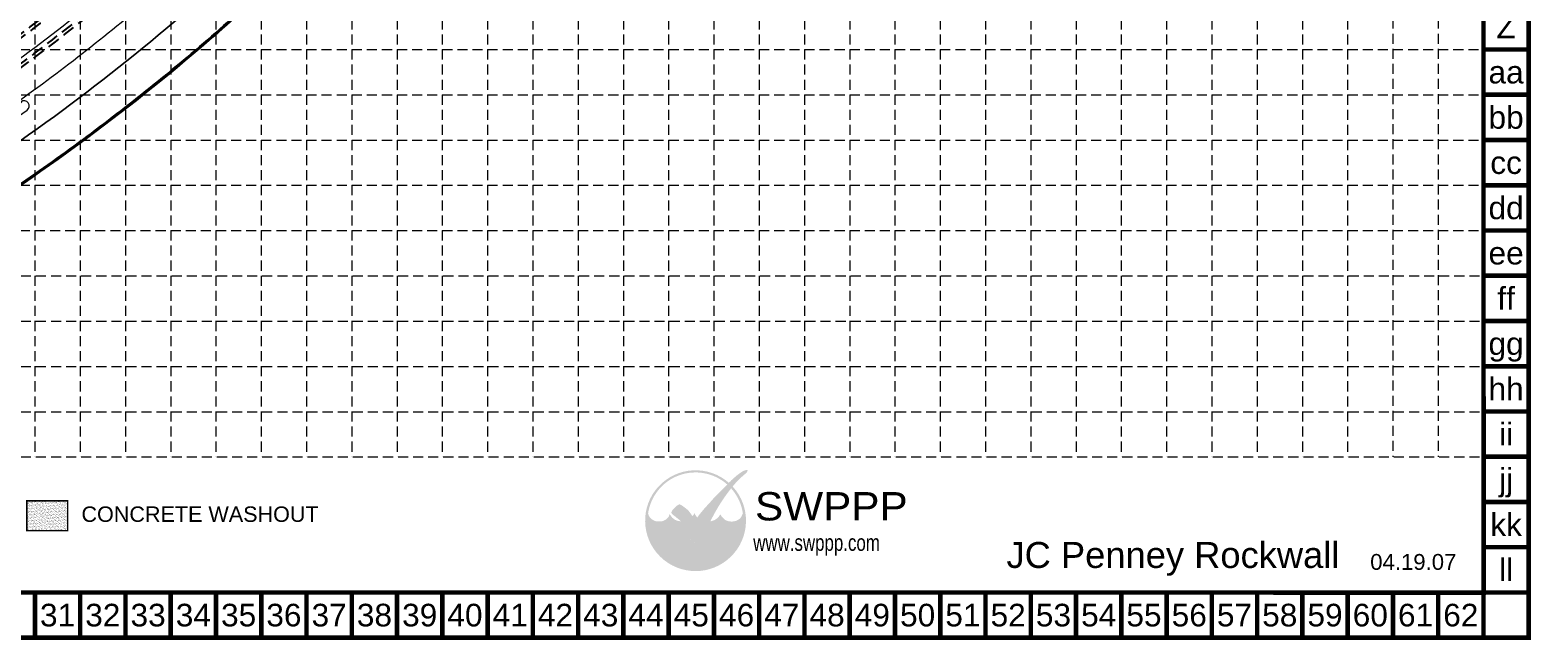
# Model space of a CAD drawing. Header units: feet. Extents: x 2597001 to 2598732, y 7017887 to 7019952.
# Drawn here: x 2597836 to 2598732, y 7017887 to 7018251 of the extents above; entities that cross this region are included whole.
import ezdxf
from ezdxf.enums import TextEntityAlignment as Align

# ---------------------------------------------------------------- set-up
doc = ezdxf.new("R2010")
doc.units = ezdxf.units.FT
doc.header["$LTSCALE"] = 30
doc.header["$MEASUREMENT"] = 0
doc.linetypes.add('18358A-BASE-GRAD$0$HIDDEN', pattern=[0.375, 0.25, -0.125])
doc.linetypes.add('HIDDEN', pattern=[0.375, 0.25, -0.125])
doc.layers.get('0').update_dxf_attribs({"linetype": 'CONTINUOUS'})
doc.layers.add('18358A-BASE-SITE$0$D-CONCRETE', color=2, linetype='CONTINUOUS', lineweight=9)
doc.layers.add('18358A-BASE-SITE$0$D-HATCH-BNDRY', color=7, linetype='CONTINUOUS', lineweight=5)
for name, color, linetype in [('18358D-SURVEY$0$S-CURB', 6, 'CONTINUOUS'), ('BASE', 7, 'CONTINUOUS'), ('GRID', 254, 'HIDDEN'), ('LEGEND', 7, 'CONTINUOUS'), ('LOGO', 7, 'CONTINUOUS'), ('STORM', 5, 'CONTINUOUS')]:
    doc.layers.add(name, color=color, linetype=linetype)
doc.styles.add("L200'", font='ARIAL.TTF', dxfattribs={"height": 0.001969})
doc.styles.add('LOGO1', font='ROCKEB.TTF', dxfattribs={"height": 25})
doc.styles.get("Standard").update_dxf_attribs({"font": 'ARIAL.TTF'})

# ---------------------------------------------------------------- blocks, each defined once
blk = doc.blocks.new('new logo')
at = {"layer": 'LOGO'}
h = blk.add_hatch(color=170, dxfattribs=at)
h.paths.add_polyline_path([(67.4, 44.1), (66.8, 44.7), (66.3, 45.2), (66, 45.8), (65.5, 46.4), (65.1, 47.2), (64.7, 47.9), (64.4, 48.5), (64.2, 49), (63.9, 49.6), (63.7, 50.1), (63.3, 51), (62.9, 52), (62.6, 52.8), (62.4, 53.3), (62.2, 53.7), (62.1, 54.2), (61.9, 54.7), (61.7, 55.2), (61.5, 55.7), (61.3, 56.3), (61, 56.8), (60.8, 57.4), (60.5, 57.9), (60.2, 58.5), (60, 59.1), (59.7, 59.6), (59.3, 60.2), (59, 60.8), (58.7, 61.3), (58.3, 61.9), (58, 62.4), (57.6, 62.9), (57.3, 63.4), (56.9, 63.9), (56.6, 64.3), (56.3, 64.7), (55.9, 65.1), (55.6, 65.5), (55.2, 65.9), (54.9, 66.2), (54, 66.2), (52.9, 66.3), (52, 66.5), (51.5, 66.6), (50.9, 66.8), (50.3, 67), (49.4, 67.4), (48.3, 67.9), (47.3, 68.6), (46.5, 69.3), (45.7, 70), (45, 70.8), (44.4, 71.5), (44, 72.2), (43.6, 72.7), (43.4, 72.9), (43.2, 73.2), (43.1, 73.4), (43, 73.5), (42.8, 73.7), (42.7, 73.7), (42.7, 73.8), (42.6, 73.8), (42.5, 73.7), (42.5, 73.6), (42.4, 73.5), (42.4, 73.4), (42.3, 73.2), (42.2, 72.8), (42, 72.1), (41.7, 71.5), (41.4, 70.9), (41, 70.3), (40.5, 69.8), (40, 69.2), (39.4, 68.7), (38.8, 68.2), (38.1, 67.7), (37.3, 67.3), (36.5, 66.9), (35.7, 66.6), (34.9, 66.3), (34, 66.1), (33, 66), (31.9, 65.9), (30.8, 65.9), (29.6, 65.9), (28.6, 66), (27.6, 66.1), (26.7, 66.4), (25.8, 66.7), (25, 67.1), (24.1, 67.6), (23.2, 68.2), (22.4, 68.9), (21.8, 69.5), (21.4, 69.9), (21, 70.4), (20.6, 70.9), (20.2, 71.5), (19.9, 72.1), (19.5, 72.9), (19.2, 73.8), (18.9, 74.8, -0.595729), (106.3, 106.8), (107, 107.5), (107.5, 108), (108.1, 108.6, 37.93689), (112.3, 104.5), (112.1, 104.2), (111.6, 103.7), (111.1, 103.1), (110.6, 102.5, -0.146449), (123.6, 75), (123.3, 74.5), (123.1, 74), (122.9, 73.5), (122.8, 73.1), (122.5, 72.4), (122.2, 71.7), (121.9, 71.1), (121.5, 70.5), (121.1, 70), (120.7, 69.5), (120.2, 69), (119.6, 68.6), (119, 68.1), (118.4, 67.7), (117.8, 67.4), (117.1, 67), (116.5, 66.7), (115.8, 66.5), (115, 66.3), (114.3, 66.1), (113.5, 66), (112.7, 65.9), (111.9, 65.8), (111.1, 65.8), (110.3, 65.8), (109.4, 65.9), (108.6, 66), (107.7, 66.2), (106.8, 66.4), (105.9, 66.7), (105.1, 67.1), (104.3, 67.5), (103.5, 68), (102.8, 68.6), (102.1, 69.3), (101.4, 70), (100.8, 70.7), (100.2, 71.4), (99.8, 72), (99.5, 72.5), (99.4, 72.8), (99.3, 73), (99.1, 73.2), (99, 73.4), (98.9, 73.5), (98.8, 73.6), (98.7, 73.6), (98.6, 73.6), (98.5, 73.5), (98.4, 73.4), (98.4, 73.3), (98.3, 73.2), (98.2, 73), (98.1, 72.8), (97.8, 72.4), (97.4, 71.8), (96.9, 71.1), (96.4, 70.5), (95.9, 70.1), (95.4, 69.6), (94.8, 69.1), (94.2, 68.6), (93.5, 68.2), (92.8, 67.7), (91.9, 67.3), (91, 66.9), (90.1, 66.6), (89.4, 66.4), (88.6, 66.2), (87.8, 66.1), (87.6, 65.6), (87.4, 65.1), (87.1, 64.4), (86.9, 63.8), (86.6, 63), (86.3, 62.2), (85.9, 61.3), (85.6, 60.4), (85.3, 59.5), (84.9, 58.6), (84.6, 57.7), (84.2, 56.7), (83.9, 55.8), (83.5, 54.9), (83.2, 54), (82.9, 53.2), (82.6, 52.4), (82.3, 51.6), (82.1, 51), (81.9, 50.3), (81.6, 49.8), (81.3, 48.9), (80.9, 48.1), (80.5, 47.3), (80.1, 46.6), (79.6, 45.9), (79.1, 45.4), (78.6, 44.8), (78.1, 44.3), (77.6, 43.9), (77, 43.5), (76.5, 43.1), (75.9, 42.8), (75.3, 42.6), (74.6, 42.3), (73.7, 42.1), (73, 41.9), (72.2, 41.9), (71.6, 42), (70.9, 42.2), (70.1, 42.5), (69.4, 42.8), (68.7, 43.1), (68, 43.5)])
h.paths.add_polyline_path([(71.8, 72), (70.7, 73.9), (70.1, 75.2), (69.7, 74.3), (68.7, 72.6), (67.9, 71.7), (67.9, 71.5), (68.1, 71.2), (68.3, 71), (68.4, 70.8), (68.5, 70.6), (68.7, 70.4), (68.8, 70.2), (68.9, 70.1), (69, 70), (69.1, 69.8), (69.3, 69.7), (69.4, 69.7), (69.5, 69.6), (69.6, 69.5), (69.7, 69.5), (69.8, 69.4), (69.9, 69.4), (70.1, 69.3), (70.2, 69.3), (70.3, 69.2), (70.4, 69.2), (70.5, 69.2), (70.6, 69.2), (70.8, 69.2), (70.9, 69.2), (71, 69.2), (71.1, 69.2), (71.2, 69.2), (71.3, 69.2), (71.4, 69.2), (71.5, 69.2), (71.6, 69.2), (71.7, 69.3), (71.8, 69.3), (71.9, 69.3), (72, 69.4), (72.1, 69.5), (72.2, 69.5), (72.3, 69.6), (72.5, 69.6), (72.6, 69.7), (72.7, 69.8), (72.8, 69.9), (72.9, 70), (73, 70.1), (73.1, 70.2), (73.2, 70.3), (73.3, 70.4), (72.5, 71.1)], flags=17)
blk.add_hatch(color=240, dxfattribs=at).paths.add_polyline_path([(117.7, 117.3), (118.9, 118.2), (119.8, 118.9), (120.6, 119.5), (121.3, 119.9), (121.9, 120.3), (122.4, 120.6), (122.8, 120.9), (123.1, 121.1), (123.4, 121.3), (123.7, 121.4), (124, 121.6), (124.2, 121.7), (124.4, 121.8), (124.6, 121.9), (124.8, 121.9), (125, 122), (125.2, 122.1), (125.4, 122.2), (125.6, 122.2), (125.8, 122.3), (125.9, 122.4), (126.1, 122.4), (126.3, 122.5), (126.4, 122.5), (126.6, 122.6), (126.7, 122.6), (126.8, 122.7), (126.9, 122.7), (127.1, 122.7), (127.2, 122.8), (127.3, 122.8), (127.4, 122.8), (127.5, 122.8), (127.6, 122.8), (127.7, 122.8), (127.8, 122.8), (127.9, 122.8), (128, 122.8), (128.1, 122.8), (128.1, 122.8), (128.2, 122.8), (128.3, 122.8), (128.4, 122.8), (128.4, 122.7), (128.5, 122.7), (128.5, 122.7), (128.6, 122.7), (128.6, 122.6), (128.7, 122.6), (128.7, 122.6), (128.7, 122.5), (128.7, 122.5), (128.8, 122.4), (128.8, 122.4), (128.8, 122.3), (128.8, 122.3), (128.8, 122.2), (128.8, 122.1), (128.8, 122.1), (128.8, 122), (128.8, 121.9), (128.8, 121.8), (128.8, 121.8), (128.8, 121.7), (128.8, 121.6), (128.7, 121.5), (128.7, 121.4), (128.7, 121.3), (128.6, 121.3), (128.6, 121.2), (128.5, 121.1), (128.4, 121), (128.4, 120.8), (128.3, 120.7), (128.2, 120.6), (128.1, 120.4), (128, 120.3), (127.8, 120.1), (127.7, 120), (127.6, 119.8), (127.4, 119.6), (127.3, 119.4), (127.1, 119.2), (126.8, 119), (126.6, 118.8), (126.3, 118.5), (125.9, 118.2), (125.5, 117.9), (125.1, 117.5), (124.6, 117), (124, 116.6), (123.5, 116.1), (122.9, 115.6), (122.3, 115.1), (121.7, 114.5), (121.1, 114), (120.6, 113.5), (120, 113), (119.5, 112.5), (119, 112), (118.5, 111.5), (118, 111), (117.5, 110.5), (117, 109.9), (116.5, 109.4), (116, 108.8), (115.5, 108.3), (115, 107.7), (114.5, 107.1), (114, 106.6), (113.5, 106), (113, 105.4), (112.5, 104.8), (112.1, 104.2), (111.6, 103.7), (111.1, 103.1), (110.6, 102.4), (110.1, 101.8), (109.6, 101.1), (109, 100.4), (108.5, 99.7), (107.9, 98.9), (107.3, 98.1), (106.7, 97.3), (106, 96.4), (105.4, 95.6), (104.8, 94.7), (104.2, 93.9), (103.6, 93.1), (103.1, 92.3), (102.5, 91.5), (102, 90.6), (101.4, 89.8), (100.9, 89), (100.3, 88.2), (99.8, 87.3), (99.2, 86.5), (98.6, 85.6), (98.1, 84.7), (97.5, 83.8), (96.9, 82.9), (96.4, 82), (95.9, 81.1), (95.4, 80.3), (94.9, 79.5), (94.5, 78.7), (94, 78), (93.6, 77.2), (93.2, 76.5), (92.8, 75.8), (92.4, 75), (92, 74.3), (91.6, 73.5), (91.2, 72.8), (90.8, 72), (90.4, 71.3), (90, 70.6), (89.6, 69.9), (89.3, 69.3), (89, 68.7), (88.8, 68.2), (88.5, 67.7), (88.3, 67.3), (88.1, 66.9), (88, 66.5), (87.8, 66.1), (87.6, 65.6), (87.4, 65.1), (87.1, 64.4), (86.9, 63.8), (86.6, 63), (86.3, 62.2), (85.9, 61.3), (85.6, 60.4), (85.3, 59.5), (84.9, 58.6), (84.6, 57.7), (84.2, 56.7), (83.9, 55.8), (83.5, 54.9), (83.2, 54), (82.9, 53.2), (82.6, 52.4), (82.3, 51.6), (82.1, 51), (81.9, 50.3), (81.6, 49.8), (81.4, 49.2), (81.2, 48.7), (81, 48.3), (80.8, 47.9), (80.6, 47.5), (80.4, 47.1), (80.2, 46.7), (80, 46.4), (79.7, 46.1), (79.5, 45.8), (79.2, 45.5), (79, 45.2), (78.7, 44.9), (78.5, 44.7), (78.2, 44.4), (78, 44.2), (77.7, 44), (77.4, 43.8), (77.2, 43.6), (76.9, 43.4), (76.6, 43.2), (76.3, 43), (76, 42.9), (75.7, 42.7), (75.5, 42.6), (75.2, 42.5), (74.9, 42.4), (74.6, 42.3), (74.3, 42.2), (74, 42.1), (73.8, 42.1), (73.5, 42), (73.2, 42), (73, 41.9), (72.7, 41.9), (72.5, 41.9), (72.2, 41.9), (72, 42), (71.8, 42), (71.5, 42.1), (71.3, 42.1), (71.1, 42.2), (70.8, 42.2), (70.6, 42.3), (70.4, 42.4), (70.1, 42.5), (69.9, 42.6), (69.6, 42.7), (69.4, 42.8), (69.2, 42.9), (68.9, 43), (68.7, 43.1), (68.5, 43.2), (68.2, 43.4), (68, 43.6), (67.8, 43.7), (67.6, 43.9), (67.4, 44.1), (67.2, 44.3), (67, 44.5), (66.8, 44.7), (66.6, 44.9), (66.5, 45.1), (66.3, 45.4), (66.1, 45.6), (65.9, 45.9), (65.7, 46.2), (65.4, 46.6), (65.2, 47), (65, 47.4), (64.7, 47.9), (64.4, 48.5), (64.2, 49), (63.9, 49.6), (63.7, 50.1), (63.4, 50.7), (63.2, 51.3), (63, 51.8), (62.8, 52.3), (62.6, 52.8), (62.4, 53.3), (62.2, 53.7), (62.1, 54.2), (61.9, 54.7), (61.7, 55.2), (61.5, 55.7), (61.3, 56.3), (61, 56.8), (60.8, 57.4), (60.5, 57.9), (60.2, 58.5), (60, 59.1), (59.7, 59.6), (59.3, 60.2), (59, 60.8), (58.7, 61.3), (58.3, 61.9), (58, 62.4), (57.6, 62.9), (57.3, 63.4), (56.9, 63.9), (56.6, 64.3), (56.3, 64.7), (55.9, 65.1), (55.6, 65.5), (55.2, 65.9), (54.9, 66.3), (54.5, 66.6), (54.1, 67), (53.7, 67.4), (53.3, 67.8), (52.8, 68.1), (52.4, 68.5), (51.9, 68.9), (51.4, 69.3), (50.9, 69.7), (50.5, 70), (50, 70.4), (49.5, 70.8), (49.1, 71.1), (48.7, 71.5), (48.2, 71.8), (47.8, 72.1), (47.5, 72.4), (47.1, 72.7), (46.8, 72.9), (46.6, 73.1), (46.3, 73.3), (46.1, 73.5), (45.9, 73.6), (45.7, 73.8), (45.6, 73.9), (45.5, 74), (45.3, 74.2), (45.2, 74.3), (45.1, 74.4), (45, 74.6), (45, 74.7), (44.9, 74.8), (44.8, 75), (44.8, 75.1), (44.8, 75.2), (44.7, 75.4), (44.7, 75.5), (44.7, 75.7), (44.7, 75.8), (44.7, 76), (44.7, 76.1), (44.7, 76.3), (44.8, 76.4), (44.8, 76.6), (44.9, 76.7), (44.9, 76.9), (45, 77.1), (45.1, 77.2), (45.2, 77.4), (45.3, 77.6), (45.4, 77.8), (45.6, 78), (45.7, 78.2), (45.9, 78.5), (46.1, 78.7), (46.3, 79), (46.6, 79.3), (46.8, 79.5), (47.1, 79.8), (47.3, 80.1), (47.6, 80.4), (47.9, 80.7), (48.2, 81), (48.5, 81.3), (48.8, 81.6), (49.2, 81.9), (49.5, 82.2), (49.8, 82.5), (50.1, 82.7), (50.4, 83), (50.7, 83.2), (51, 83.4), (51.2, 83.6), (51.5, 83.8), (51.7, 83.9), (51.9, 84.1), (52.1, 84.2), (52.2, 84.3), (52.4, 84.4), (52.5, 84.5), (52.7, 84.5), (52.8, 84.6), (53, 84.6), (53.1, 84.6), (53.2, 84.7), (53.3, 84.7), (53.5, 84.7), (53.6, 84.7), (53.7, 84.7), (53.8, 84.7), (54, 84.7), (54.1, 84.6), (54.2, 84.6), (54.3, 84.5), (54.5, 84.5), (54.6, 84.4), (54.7, 84.4), (54.9, 84.3), (55, 84.2), (55.2, 84.1), (55.3, 84.1), (55.5, 84), (55.7, 83.9), (55.9, 83.7), (56.1, 83.6), (56.4, 83.4), (56.7, 83.2), (57, 83), (57.3, 82.8), (57.7, 82.5), (58, 82.3), (58.4, 82), (58.8, 81.7), (59.2, 81.4), (59.6, 81.1), (60, 80.8), (60.4, 80.5), (60.8, 80.2), (61.2, 79.9), (61.5, 79.6), (61.9, 79.3), (62.3, 78.9), (62.6, 78.6), (63, 78.3), (63.3, 77.9), (63.7, 77.5), (64, 77.2), (64.3, 76.8), (64.6, 76.4), (64.9, 76), (65.2, 75.6), (65.5, 75.2), (65.8, 74.8), (66.1, 74.4), (66.4, 74), (66.7, 73.6), (66.9, 73.2), (67.2, 72.8), (67.4, 72.5), (67.6, 72.1), (67.8, 71.8), (67.9, 71.5), (68.1, 71.2), (68.3, 71), (68.4, 70.8), (68.5, 70.6), (68.7, 70.4), (68.8, 70.2), (68.9, 70.1), (69, 70), (69.1, 69.8), (69.3, 69.7), (69.4, 69.7), (69.5, 69.6), (69.6, 69.5), (69.7, 69.5), (69.8, 69.4), (69.9, 69.4), (70.1, 69.3), (70.2, 69.3), (70.3, 69.2), (70.4, 69.2), (70.5, 69.2), (70.6, 69.2), (70.8, 69.2), (70.9, 69.2), (71, 69.2), (71.1, 69.2), (71.2, 69.2), (71.3, 69.2), (71.4, 69.2), (71.5, 69.2), (71.6, 69.2), (71.7, 69.3), (71.8, 69.3), (71.9, 69.3), (72, 69.4), (72.1, 69.5), (72.2, 69.5), (72.3, 69.6), (72.5, 69.6), (72.6, 69.7), (72.7, 69.8), (72.8, 69.9), (72.9, 70), (73, 70.1), (73.1, 70.2), (73.2, 70.3), (73.3, 70.5), (73.5, 70.6), (73.6, 70.8), (73.7, 70.9), (73.9, 71.1), (74, 71.3), (74.2, 71.5), (74.3, 71.8), (74.5, 72), (74.7, 72.3), (74.9, 72.6), (75.1, 72.8), (75.3, 73.1), (75.6, 73.5), (75.8, 73.8), (76.1, 74.1), (76.4, 74.5), (76.7, 74.9), (77, 75.3), (77.3, 75.7), (77.7, 76.1), (78, 76.5), (78.4, 77), (78.8, 77.4), (79.2, 77.9), (79.6, 78.4), (80, 78.9), (80.5, 79.5), (81, 80), (81.5, 80.6), (82, 81.1), (82.5, 81.7), (83, 82.3), (83.6, 82.9), (84.1, 83.5), (84.7, 84.1), (85.2, 84.7), (85.7, 85.3), (86.2, 85.8), (86.7, 86.4), (87.2, 86.9), (87.7, 87.4), (88.1, 87.9), (88.6, 88.5), (89.1, 89), (89.5, 89.5), (90, 90.1), (90.5, 90.6), (91, 91.2), (91.5, 91.7), (92.1, 92.3), (92.6, 92.9), (93.2, 93.5), (93.8, 94.1), (94.4, 94.8), (95, 95.4), (95.6, 96), (96.3, 96.7), (96.9, 97.3), (97.6, 98), (98.2, 98.6), (98.8, 99.2), (99.4, 99.8), (100, 100.3), (100.5, 100.9), (101.1, 101.4), (101.6, 102), (102.1, 102.5), (102.7, 103.1), (103.2, 103.6), (103.7, 104.1), (104.2, 104.7), (104.8, 105.2), (105.3, 105.8), (105.9, 106.3), (106.4, 106.9), (107, 107.5), (107.5, 108), (108.1, 108.6), (108.7, 109.2), (109.3, 109.8), (109.9, 110.3), (110.4, 110.9), (111, 111.5), (111.6, 112), (112.2, 112.6), (112.8, 113.1), (113.4, 113.6), (114, 114.2), (114.6, 114.7), (115.3, 115.3), (116, 115.9), (116.8, 116.6)])
at = {"layer": 'LOGO', "style": 'LOGO1'}
for s, height, width, p in [('SWPPP', 31.32, 1.115, (137, 67)), ('www.swppp.com', 18.112, 0.77, (135, 33.4))]:
    blk.add_text(s, height=height, dxfattribs=dict(at, width=width)).set_placement(p)

msp = doc.modelspace()

# ---------------------------------------------------------------- hatches: boundary and pattern name
at = {"layer": 'BASE'}
h = msp.add_hatch(dxfattribs=at)
h.set_pattern_fill('AR-SAND', color=30, scale=0.712109, style=0)
h.set_pattern_definition([(37.5, (2598437.08, 7017899.0779), (-0.0448581, 1.372108), [0, -1.0824052, 0, -1.2105848, 0, -1.1571767]), (7.5, (2598437.08, 7017899.0779), (1.2602734, 2.009675), [0, -0.5839291, 0, -0.975589, 0, -0.373857]), (327.5, (2598436.2041, 7017899.0779), (2.2176076, 0.0040299), [0, -0.3560544, 0, -1.2817957, 0, -1.6734555]), (317.5, (2598436.2041, 7017899.078), (2.140689, 0.6250004), [0, -0.1780272, 0, -0.8402883, 0, -0.9613468])])
h.paths.add_polyline_path([(2597858.87, 7017952.49), (2597858.87, 7017970.29), (2597834.49, 7017970.29), (2597834.49, 7017952.49)])

# ---------------------------------------------------------------- linework, layer by layer
at = {"layer": '18358A-BASE-SITE$0$D-CONCRETE', "color": 7, "flags": 128}
for points in [[(2597814.57, 7018222.76, 0.00951), (2597829.03, 7018233.27, 0.013583), (2597882.79, 7018275.12, 0.013583)], [(2597831.55, 7018207.82), (2597830.39, 7018209.45, 0.022577), (2597913.5, 7018274.96), (2597914.8, 7018273.45)], [(2597665.3, 7018089.96), (2597666.22, 7018088.19), (2597679.02, 7018094.76, 0.019511), (2597766.78, 7018143.6, 0.022109), (2597850.99, 7018199.73, 0.019989), (2597926.69, 7018259.82), (2597925.39, 7018261.34)]]:
    msp.add_lwpolyline(points, format="xyb", dxfattribs=at)
at = {"layer": '18358A-BASE-SITE$0$D-HATCH-BNDRY', "flags": 128}
msp.add_lwpolyline([(2597666.22, 7018088.19), (2597665.67, 7018089.25, 0.035772), (2597675.4, 7018095.25), (2597740.46, 7018142.1, -0.027519), (2597749.76, 7018147.97, 0.02141), (2597834.78, 7018203.47, 0.984779), (2597831.09, 7018208.47), (2597830.39, 7018209.45, 0.022577), (2597913.5, 7018274.96), (2597914.27, 7018274.06), (2597913.65, 7018273.52, 0.414673), (2597912.88, 7018262.23), (2597913.98, 7018260.97, 0.413754), (2597925.26, 7018260.2), (2597925.89, 7018260.75), (2597926.69, 7018259.82, -0.019989), (2597850.99, 7018199.73, -0.022109), (2597766.78, 7018143.6, -0.019511), (2597679.02, 7018094.76)], format="xyb", close=True, dxfattribs=at)
at = {"layer": '18358D-SURVEY$0$S-CURB', "color": 7, "flags": 128}
for points in [[(2597644.2, 7018052.79, 0.004707), (2597732.06, 7018098.89, 0.017047), (2597778.2, 7018125.72, 0.002099), (2597820.89, 7018152.78, 0.02176), (2597903.26, 7018212.98, 0.021409), (2597980.24, 7018279.64), (2598019.41, 7018318.04)], [(2597779.15, 7018125.47, 0.022496), (2597863.55, 7018181.72), (2597864.21, 7018182.24), (2597864.96, 7018182.8, 0.02105), (2597943.27, 7018245.16), (2597943.92, 7018245.7, 0.020921), (2598019.82, 7018317.48)]]:
    msp.add_lwpolyline(points, format="xyb", dxfattribs=at)
at = {"layer": 'BASE', "color": 9}
msp.add_line((2598703.33, 7018941.62), (2598703.33, 7017915.62), dxfattribs=at)
at = {"layer": 'BASE', "const_width": 2.7}
for points in [[(2597002.33, 7017888.62), (2598730.33, 7017888.62), (2598730.33, 7018968.62), (2597002.33, 7018968.62)], [(2597029.27, 7017915.61), (2598703.4, 7017915.56), (2598703.37, 7018941.63), (2597029.61, 7018941.66)]]:
    msp.add_lwpolyline(points, close=True, dxfattribs=at)
for points in [[(2598730.33, 7018239.62), (2598703.33, 7018239.62)], [(2598730.33, 7018212.62), (2598703.33, 7018212.62)], [(2598730.33, 7018185.62), (2598703.33, 7018185.62)], [(2598730.33, 7018158.62), (2598703.33, 7018158.62)], [(2598730.33, 7018131.62), (2598703.33, 7018131.62)], [(2598730.33, 7018104.62), (2598703.33, 7018104.62)], [(2598730.33, 7018077.62), (2598703.33, 7018077.62)], [(2598730.33, 7018050.62), (2598703.33, 7018050.62)], [(2598730.33, 7018023.62), (2598703.33, 7018023.62)], [(2598730.33, 7017996.62), (2598703.33, 7017996.62)], [(2598730.33, 7017969.62), (2598703.33, 7017969.62)], [(2598730.33, 7017942.62), (2598703.33, 7017942.62)], [(2597839.33, 7017888.62), (2597839.33, 7017915.62)], [(2597866.33, 7017888.62), (2597866.33, 7017915.62)], [(2597893.33, 7017888.62), (2597893.33, 7017915.62)], [(2597920.33, 7017888.62), (2597920.33, 7017915.62)], [(2597947.33, 7017888.62), (2597947.33, 7017915.62)], [(2597974.33, 7017888.62), (2597974.33, 7017915.62)], [(2598001.33, 7017888.62), (2598001.33, 7017915.62)], [(2598028.33, 7017888.62), (2598028.33, 7017915.62)], [(2598055.33, 7017888.62), (2598055.33, 7017915.62)], [(2598082.33, 7017888.62), (2598082.33, 7017915.62)], [(2598109.33, 7017888.62), (2598109.33, 7017915.62)], [(2598136.33, 7017888.62), (2598136.33, 7017915.62)], [(2598163.33, 7017888.62), (2598163.33, 7017915.62)], [(2598190.33, 7017888.62), (2598190.33, 7017915.62)], [(2598217.33, 7017888.62), (2598217.33, 7017915.62)], [(2598244.33, 7017888.62), (2598244.33, 7017915.62)], [(2598271.33, 7017888.62), (2598271.33, 7017915.62)], [(2598298.33, 7017888.62), (2598298.33, 7017915.62)], [(2598325.33, 7017888.62), (2598325.33, 7017915.62)], [(2598352.33, 7017888.62), (2598352.33, 7017915.62)], [(2598379.33, 7017888.62), (2598379.33, 7017915.62)], [(2598406.33, 7017888.62), (2598406.33, 7017915.62)], [(2598433.33, 7017888.62), (2598433.33, 7017915.62)], [(2598460.33, 7017888.62), (2598460.33, 7017915.62)], [(2598487.33, 7017888.62), (2598487.33, 7017915.62)], [(2598514.33, 7017888.62), (2598514.33, 7017915.62)], [(2598541.33, 7017888.62), (2598541.33, 7017915.62)], [(2598568.33, 7017888.62), (2598568.33, 7017915.62)], [(2598595.33, 7017888.62), (2598595.33, 7017915.62)], [(2598622.33, 7017888.62), (2598622.33, 7017915.62)], [(2598649.33, 7017888.62), (2598649.33, 7017915.62)], [(2598676.33, 7017888.62), (2598676.33, 7017915.62)], [(2598730.33, 7017915.62), (2598703.33, 7017915.62)], [(2598703.33, 7017888.62), (2598703.33, 7017915.62)]]:
    msp.add_lwpolyline(points, dxfattribs=at)
at = {"layer": 'BASE', "color": 30, "const_width": 0.89}
msp.add_lwpolyline([(2597834.49, 7017952.49), (2597858.87, 7017952.49), (2597858.87, 7017970.29), (2597834.49, 7017970.29)], close=True, dxfattribs=at)
at = {"layer": 'GRID', "color": 252, "linetype": 'HIDDEN', "lineweight": 0, "ltscale": 0.8}
for p, q in [((2597839.33, 7018941.62), (2597839.33, 7017996.5)), ((2597866.33, 7018941.62), (2597866.33, 7017996.5)), ((2597893.33, 7018941.62), (2597893.33, 7017996.5)), ((2597920.33, 7018941.62), (2597920.33, 7017996.5)), ((2597947.33, 7018941.62), (2597947.33, 7017996.5)), ((2597974.33, 7018941.62), (2597974.33, 7017996.5)), ((2598001.33, 7018941.62), (2598001.33, 7017996.5)), ((2598028.33, 7018941.62), (2598028.33, 7017996.5)), ((2598055.33, 7018941.62), (2598055.33, 7017996.5)), ((2598082.33, 7018941.62), (2598082.33, 7017996.5)), ((2598109.33, 7018941.62), (2598109.33, 7017996.5)), ((2598136.33, 7018941.62), (2598136.33, 7017996.5)), ((2598163.33, 7018941.62), (2598163.33, 7017996.5)), ((2598190.33, 7018941.62), (2598190.33, 7017996.5)), ((2598217.33, 7018941.62), (2598217.33, 7017996.5)), ((2598244.33, 7018941.62), (2598244.33, 7017996.5)), ((2598271.33, 7018941.62), (2598271.33, 7017996.5)), ((2598298.33, 7018941.62), (2598298.33, 7017996.5)), ((2598325.33, 7018941.62), (2598325.33, 7017996.5)), ((2598352.33, 7018941.62), (2598352.33, 7017996.5)), ((2598379.33, 7018941.62), (2598379.33, 7017996.5)), ((2598406.33, 7018941.62), (2598406.33, 7017996.5)), ((2598433.33, 7018941.62), (2598433.33, 7017996.5)), ((2598460.33, 7018941.62), (2598460.33, 7017996.5)), ((2598487.33, 7018941.62), (2598487.33, 7017996.5)), ((2598514.33, 7018941.62), (2598514.33, 7017996.5)), ((2598541.33, 7018941.62), (2598541.33, 7017996.5)), ((2598568.33, 7018941.62), (2598568.33, 7017996.5)), ((2598595.33, 7018941.62), (2598595.33, 7017996.5)), ((2598622.33, 7018941.62), (2598622.33, 7017996.5)), ((2598649.28, 7018942.06), (2598649.28, 7017996.5)), ((2598676.28, 7018942.06), (2598676.28, 7017996.5)), ((2597029.33, 7018239.62), (2598703.33, 7018239.62)), ((2597029.33, 7018212.62), (2598703.33, 7018212.62)), ((2597029.33, 7018185.62), (2598703.33, 7018185.62)), ((2597029.33, 7018158.62), (2598703.33, 7018158.62)), ((2597029.33, 7018131.62), (2598703.33, 7018131.62)), ((2597029.93, 7018104.5), (2598703.93, 7018104.5)), ((2597029.93, 7018077.5), (2598703.93, 7018077.5)), ((2597029.93, 7018050.5), (2598703.93, 7018050.5)), ((2597029.93, 7018023.5), (2598703.93, 7018023.5)), ((2597029.93, 7017996.5), (2598703.93, 7017996.5))]:
    msp.add_line(p, q, dxfattribs=at)
at = {"layer": 'STORM', "color": 170, "linetype": '18358A-BASE-GRAD$0$HIDDEN'}
for centre, radius, start, end in [((2597094.87, 7019225.1), 1236.79, 294.93224, 315.23333), ((2597094.87, 7019225.1), 1236.79, 294.93224, 315.23333), ((2597094.87, 7019225.1), 1238.79, 294.93224, 315.28612), ((2597094.87, 7019225.1), 1238.79, 294.93224, 315.28612), ((2597133.75, 7019178.63), 1162.09, 296.63259, 314.45147), ((2597133.75, 7019178.63), 1162.09, 296.63259, 314.45147), ((2597133.75, 7019178.63), 1164.09, 296.63259, 314.50259), ((2597133.75, 7019178.63), 1164.09, 296.63259, 314.50259)]:
    msp.add_arc(centre, radius, start, end, dxfattribs=at)

# ---------------------------------------------------------------- block references
at = {"layer": 'GRID', "ltscale": 500, "xscale": 0.5399999999790452, "yscale": 0.5400000000372529, "zscale": 0.54}
msp.add_blockref('new logo', (2598194.86, 7017922.42), dxfattribs=at)

# ---------------------------------------------------------------- texts
at = {"insert": (2598418.83, 7017945.74), "char_height": 15.5018, "width": 198.4643, "attachment_point": 1}
msp.add_mtext('JC Penney Rockwall', dxfattribs=at)
at = {"layer": 'BASE'}
for s, p in [('Z', (2598716.83, 7018253.12)), ('aa', (2598716.83, 7018226.12)), ('bb', (2598716.83, 7018199.12)), ('cc', (2598716.83, 7018172.12)), ('dd', (2598716.83, 7018145.12)), ('ee', (2598716.83, 7018118.12)), ('ff', (2598716.83, 7018091.12)), ('gg', (2598716.83, 7018064.12)), ('hh', (2598716.83, 7018037.12)), ('ii', (2598716.83, 7018010.12)), ('jj', (2598716.83, 7017983.12)), ('kk', (2598716.83, 7017956.12)), ('ll', (2598716.83, 7017929.12)), ('31', (2597852.83, 7017902.12)), ('32', (2597879.83, 7017902.12)), ('33', (2597906.83, 7017902.12)), ('34', (2597933.83, 7017902.12)), ('35', (2597960.83, 7017902.12)), ('36', (2597987.83, 7017902.12)), ('37', (2598014.83, 7017902.12)), ('38', (2598041.83, 7017902.12)), ('39', (2598068.83, 7017902.12)), ('40', (2598095.83, 7017902.12)), ('41', (2598122.83, 7017902.12)), ('42', (2598149.83, 7017902.12)), ('43', (2598176.83, 7017902.12)), ('44', (2598203.83, 7017902.12)), ('45', (2598230.83, 7017902.12)), ('46', (2598257.83, 7017902.12)), ('47', (2598284.83, 7017902.12)), ('48', (2598311.83, 7017902.12)), ('49', (2598338.83, 7017902.12)), ('50', (2598365.83, 7017902.12)), ('51', (2598392.83, 7017902.12)), ('52', (2598419.83, 7017902.12)), ('53', (2598446.83, 7017902.12)), ('54', (2598473.83, 7017902.12)), ('55', (2598500.83, 7017902.12)), ('56', (2598527.83, 7017902.12)), ('57', (2598554.83, 7017902.12)), ('58', (2598581.83, 7017902.12)), ('59', (2598608.83, 7017902.12)), ('60', (2598635.83, 7017902.12)), ('61', (2598662.83, 7017902.12)), ('62', (2598689.83, 7017902.12))]:
    msp.add_text(s, height=13.5, dxfattribs=at).set_placement(p, align=Align.MIDDLE_CENTER)
msp.add_text('04.19.07', height=9.45, dxfattribs=at).set_placement((2598661.48, 7017929.13), align=Align.CENTER)
at = {"layer": 'LEGEND', "style": "L200'"}
msp.add_text('CONCRETE WASHOUT', height=9.2068, dxfattribs=at).set_placement((2597867.09, 7017957.75))

doc.saveas('drawing.dxf')
